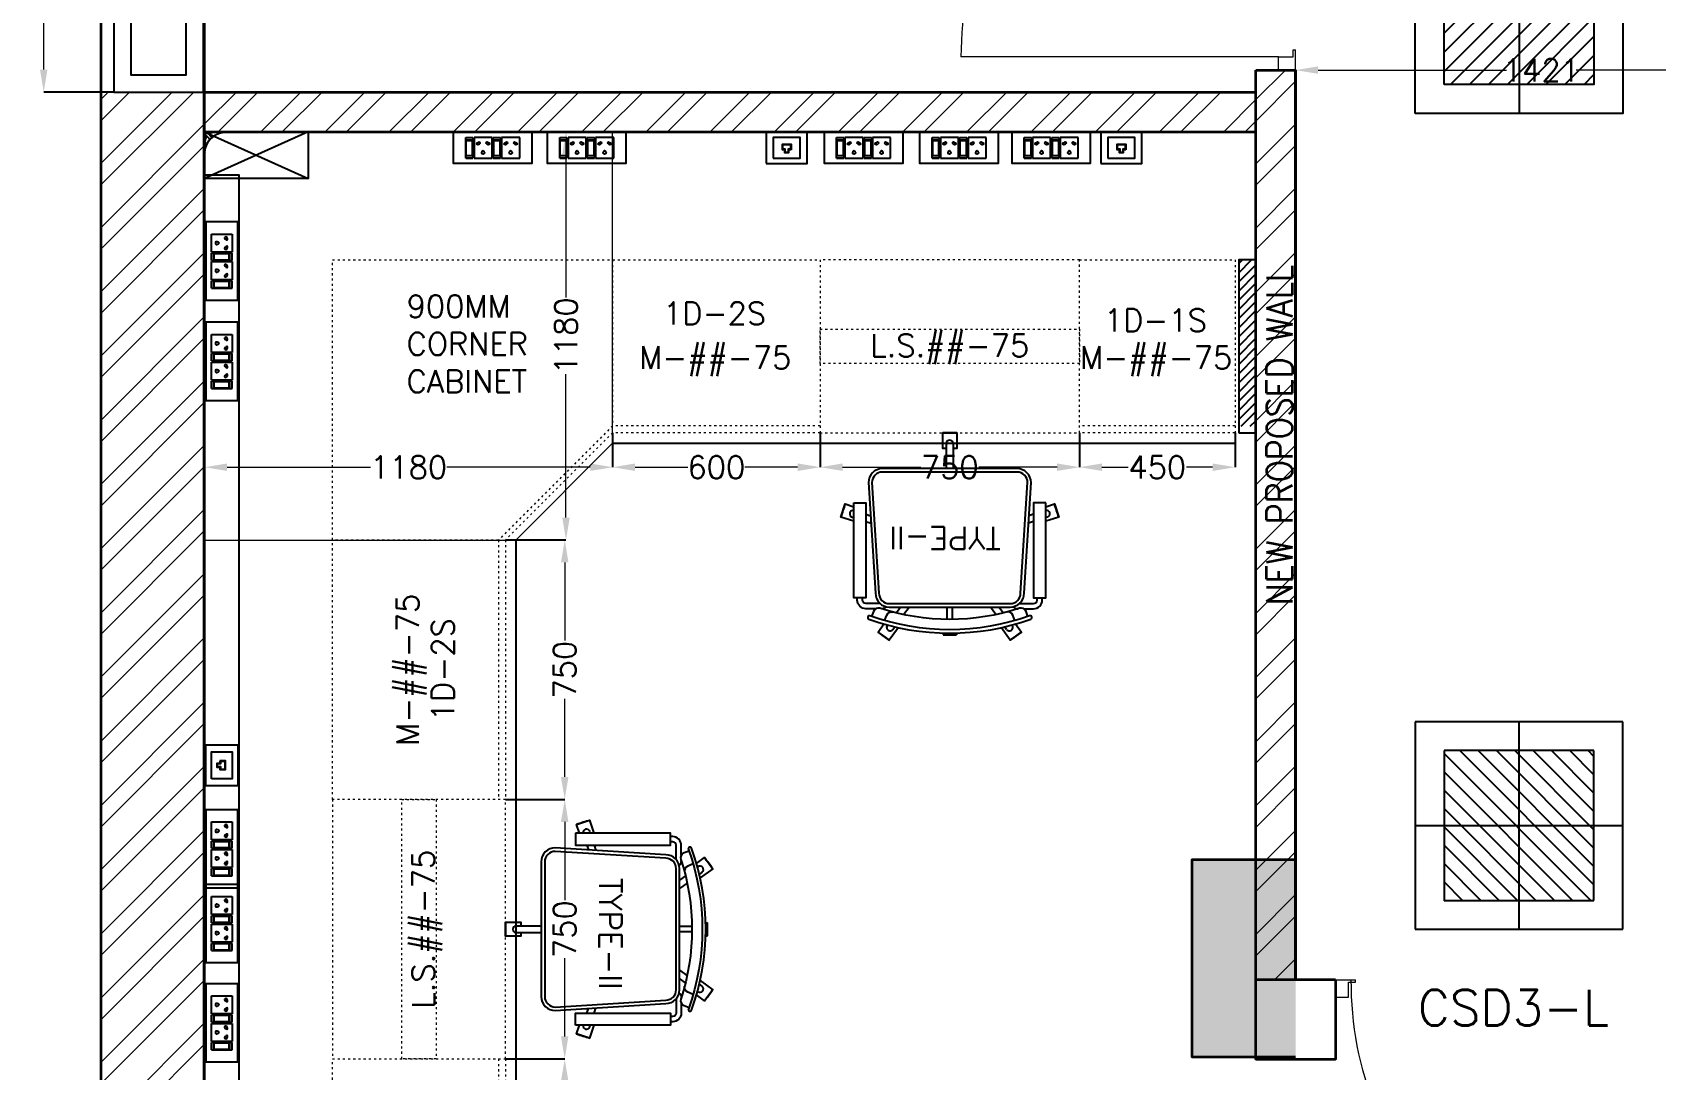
# Model space of a CAD drawing. Extents: x -52083 to 49512, y -145230 to 20224.
# Drawn here: x -46904 to -42208, y -105041 to -102040 of the extents above; entities that cross this region are included whole.
import ezdxf
from ezdxf.enums import TextEntityAlignment as Align

# ---------------------------------------------------------------- set-up
doc = ezdxf.new("R2010")
doc.units = 0
doc.header["$LTSCALE"] = 0.5
doc.header["$MEASUREMENT"] = 0
doc.header["$PDMODE"] = 32
doc.linetypes.add('ACAD_ISO03W100', pattern=[30, 12, -18])
for name, color, linetype, lineweight in [('1000x2100 Door', 1, 'Continuous', 5), ('1050x2100 Door', 6, 'Continuous', 5), ('Ahlada Coving', 3, 'Continuous', 5), ('COL', 1, 'Continuous', 35), ('DIM', 3, 'Continuous', 5), ('ELE-36W EMERGENCY  LED LIGHT', 7, 'Continuous', 25), ('ELE-36W LED LIGHT', 210, 'Continuous', 25), ('Hatch-1', 8, 'Continuous', 5), ('New Wall', 5, 'Continuous', 35), ('Sa-Block Text', 7, 'Continuous', 18), ('wall-1', 7, 'Continuous', 35)]:
    doc.layers.add(name, color=color, linetype=linetype, lineweight=lineweight)
for name, color, linetype in [('ELE 36W EMERGENCY LIGHT', 5, 'Continuous'), ('ELE 36W LED LIGHT', 6, 'Continuous'), ('GC-2', 22, 'Continuous'), ('GF-1', 21, 'Continuous'), ('LABOFAB', 7, 'Continuous'), ('PDF_Text', 5, 'Continuous'), ('SA-6MRP', 1, 'Continuous'), ('SA-6MUP', 223, 'Continuous'), ('SA-FUR', 3, 'Continuous'), ('SA-Lan', 3, 'Continuous')]:
    doc.layers.add(name, color=color, linetype=linetype)
doc.styles.add('ARIAL', font='romans.shx', dxfattribs={"height": 2.5})
doc.styles.add('RomanS', font='romans.shx')
doc.styles.get("Standard").update_dxf_attribs({"font": 'romans.shx'})
doc.dimstyles.new('Sa-dim', dxfattribs={"dimtxt": 65, "dimasz": 65, "dimexe": 0, "dimexo": 0, "dimtad": 0, "dimdec": 0, "dimdsep": 46, "dimtxsty": 'Standard', "dimcen": 0, "dimclrd": 256, "dimclre": 7, "dimclrt": 1, "dimadec": 0, "dimazin": 0, "dimtfac": 1, "dimtdec": 0, "dimtmove": 0, "dimatfit": 3, "dimfxl": 1, "dimlwd": -1, "dimarcsym": 0})
pattern_1 = [(45, (22946.7, -16431.28), (-92.80777, 92.80777), []), (45, (23008.57, -16431.28), (-92.80777, 92.80777), [])]

# ---------------------------------------------------------------- blocks, each defined once
blk = doc.blocks.new('*U109')
at = {"color": 5}
blk.add_wipeout([(50, 400), (50, 240), (1450, 240), (1450, 400)], dxfattribs=at)
blk.add_wipeout([(0, 450), (0, 190), (1500, 190), (1500, 450)], dxfattribs=at)
for points in [[(0, 450), (0, 190), (1500, 190), (1500, 450)], [(50, 400), (50, 240), (1450, 240), (1450, 400)]]:
    blk.add_lwpolyline(points, close=True, dxfattribs=at)
blk = doc.blocks.new('*D968')
at = {"layer": 'Defpoints', "color": 0}
for p in [(-46871.8, -100712), (-46669.5, -100712), (-46669.5, -102212)]:
    blk.add_point(p, dxfattribs=at)
at = {"layer": 'DIM', "color": 7, "lineweight": -2}
for p, q in [((-46669.5, -100712), (-46871.8, -100712)), ((-46669.5, -102212), (-46871.8, -102212))]:
    blk.add_line(p, q, dxfattribs=at)
at = {"layer": 'DIM'}
for p, q in [((-46871.8, -100777), (-46871.8, -101351.5)), ((-46871.8, -102147), (-46871.8, -101572.5))]:
    blk.add_line(p, q, dxfattribs=at)
for points in [[(-46882.7, -100777), (-46861, -100777), (-46871.8, -100712)], [(-46882.7, -102147), (-46861, -102147), (-46871.8, -102212)]]:
    blk.add_solid(points, dxfattribs=at)
at = {"layer": 'DIM', "color": 1, "insert": (-46871.8, -101462), "char_height": 65, "attachment_point": 5, "rotation": 270}
blk.add_mtext('1500', dxfattribs=at)
blk = doc.blocks.new('*U131')
at = {"ltscale": 300}
for p, q in [((-78.1, 29.8), (-78.1, -29.8)), ((-78.1, 29.8), (-78.1, -29.8)), ((-57.3, 29.8), (-78.1, 29.8)), ((-78.1, 29.8), (-57.3, 29.8)), ((-76.3, 23.3), (-76.3, -23.3)), ((-59.1, 23.3), (-76.3, 23.3)), ((-59.1, -23.3), (-59.1, 23.3)), ((-57.3, -29.8), (-57.3, 29.8)), ((-53.9, 29.8), (-1.7, 29.8)), ((-53.9, -29.8), (-53.9, 29.8)), ((-1.7, 29.8), (-1.7, -29.8)), ((1.7, 29.8), (1.7, -29.8)), ((1.7, 29.8), (1.7, -29.8)), ((22.5, 29.8), (1.7, 29.8)), ((1.7, 29.8), (22.5, 29.8)), ((3.5, 23.3), (3.5, -23.3)), ((20.7, 23.3), (3.5, 23.3)), ((20.7, -23.3), (20.7, 23.3)), ((22.5, -29.8), (22.5, 29.8)), ((25.9, -29.8), (25.9, 29.8)), ((25.9, 29.8), (78.1, 29.8)), ((78.1, 29.8), (78.1, -29.8)), ((-78.1, -29.8), (-57.3, -29.8)), ((-76.3, -21.2), (-59.1, -21.2)), ((-76.3, -23.3), (-59.1, -23.3)), ((-1.7, -29.8), (-53.9, -29.8)), ((1.7, -29.8), (22.5, -29.8)), ((3.5, -21.2), (20.7, -21.2)), ((3.5, -23.3), (20.7, -23.3)), ((78.1, -29.8), (25.9, -29.8))]:
    blk.add_line(p, q, dxfattribs=at)
blk.add_lwpolyline([(-113, -46), (113, -46), (113, 46), (-113, 46)], close=True, dxfattribs=at)
for centre, radius, start, end in [((-27.8, 14.7), 4.06, 307.1584, 232.8416), ((-27.8, 10.6), 2.59, 161.4031, 18.5969), ((52, 14.7), 4.06, 307.1584, 232.8416), ((52, 10.6), 2.59, 161.4031, 18.5969), ((-42.7, -11.6), 3.5, 5.2689, 272.51), ((-39.9, -14), 2.82, 202.6838, 75.0951), ((-15.7, -14), 2.82, 104.9049, 337.3162), ((-12.9, -11.6), 3.5, 267.49, 174.7311), ((37.1, -11.6), 3.5, 5.2689, 272.51), ((39.9, -14), 2.82, 202.6838, 75.0951), ((64.1, -14), 2.82, 104.9049, 337.3162), ((66.9, -11.6), 3.5, 267.49, 174.7311)]:
    blk.add_arc(centre, radius, start, end, dxfattribs=at)
at = {"layer": 'Sa-Block Text', "flags": 1}
for tag, p in [('PROJECTNAME', (102.4, 776)), ('FLOOR', (102.4, 686.5)), ('LABNAME', (102.4, 577)), ('ITEMNO:', (102.4, 479.7))]:
    blk.add_attdef(tag, text='', height=65, dxfattribs=at).set_placement(p, align=Align.MIDDLE_CENTER)
at = {"layer": 'Sa-Block Text'}
blk.add_attdef('CATALOGUE', text='', height=65, dxfattribs=at).set_placement((102.4, 360.5), align=Align.MIDDLE_CENTER)
blk = doc.blocks.new('*U130')
for p, q in [((-78.1, 29.8), (-78.1, -29.8)), ((-78.1, 29.8), (-78.1, -29.8)), ((-57.3, 29.8), (-78.1, 29.8)), ((-78.1, 29.8), (-57.3, 29.8)), ((-76.3, 23.3), (-76.3, -23.3)), ((-59.1, 23.3), (-76.3, 23.3)), ((-59.1, -23.3), (-59.1, 23.3)), ((-57.3, -29.8), (-57.3, 29.8)), ((-53.9, 29.8), (-1.7, 29.8)), ((-53.9, -29.8), (-53.9, 29.8)), ((-1.7, 29.8), (-1.7, -29.8)), ((1.7, 29.8), (1.7, -29.8)), ((1.7, 29.8), (1.7, -29.8)), ((22.5, 29.8), (1.7, 29.8)), ((1.7, 29.8), (22.5, 29.8)), ((3.5, 23.3), (3.5, -23.3)), ((20.7, 23.3), (3.5, 23.3)), ((20.7, -23.3), (20.7, 23.3)), ((22.5, -29.8), (22.5, 29.8)), ((25.9, -29.8), (25.9, 29.8)), ((25.9, 29.8), (78.1, 29.8)), ((78.1, 29.8), (78.1, -29.8)), ((-78.1, -29.8), (-57.3, -29.8)), ((-76.3, -21.2), (-59.1, -21.2)), ((-76.3, -23.3), (-59.1, -23.3)), ((-1.7, -29.8), (-53.9, -29.8)), ((1.7, -29.8), (22.5, -29.8)), ((3.5, -21.2), (20.7, -21.2)), ((3.5, -23.3), (20.7, -23.3)), ((78.1, -29.8), (25.9, -29.8))]:
    blk.add_line(p, q)
blk.add_lwpolyline([(-113, -46), (113, -46), (113, 46), (-113, 46)], close=True)
for centre, radius, start, end in [((-27.8, 14.7), 4.06, 307.1584, 232.8416), ((-27.8, 10.6), 2.59, 161.4031, 18.5969), ((52, 14.7), 4.06, 307.1584, 232.8416), ((52, 10.6), 2.59, 161.4031, 18.5969), ((-42.7, -11.6), 3.5, 5.2689, 272.51), ((-39.9, -14), 2.82, 202.6838, 75.0951), ((-15.7, -14), 2.82, 104.9049, 337.3162), ((-12.9, -11.6), 3.5, 267.49, 174.7311), ((37.1, -11.6), 3.5, 5.2689, 272.51), ((39.9, -14), 2.82, 202.6838, 75.0951), ((64.1, -14), 2.82, 104.9049, 337.3162), ((66.9, -11.6), 3.5, 267.49, 174.7311)]:
    blk.add_arc(centre, radius, start, end)
at = {"layer": 'Sa-Block Text', "flags": 1}
for tag, p in [('PROJECTNAME', (14.8, 619.1)), ('FLOOR', (14.8, 529.6)), ('LABNAME', (14.8, 420.1)), ('ITEMNO:', (14.8, 322.8))]:
    blk.add_attdef(tag, text='', height=65, dxfattribs=at).set_placement(p, align=Align.MIDDLE_CENTER)
at = {"layer": 'Sa-Block Text'}
blk.add_attdef('CATALOGUE', text='', height=65, dxfattribs=at).set_placement((14.8, 173.9), align=Align.MIDDLE_CENTER)
blk = doc.blocks.new('A010004 Mezz.F. Layout Plan$0$b & c')
at = {"layer": 'Ahlada Coving', "color": 3}
for p, q in [((-4.1, 40.9), (-5.7, 42.5)), ((-2.7, 7.8), (-3.7, 7.8)), ((-3.7, 7.8), (-2.7, 6)), ((4.9, 15.3), (-2.7, 7.8)), ((-2.7, 6), (5.7, 14.4)), ((8.7, 11.4), (0.3, 3)), ((0.3, 3), (2.1, 2)), ((2.1, 3), (9.7, 10.6)), ((2.1, 2), (2.1, 3)), ((36.9, 0), (35.3, 1.6))]:
    blk.add_line(p, q, dxfattribs=at)
blk.add_lwpolyline([(-5.7, 30.7), (-5.7, 5.7), (0, 0), (25, 0), (22.8, 1.5), (13.2, 1.5), (3.6, 4.5), (3.6, 1.5), (0.6, 1.5), (-4.2, 6.3), (-4.2, 9.3), (-1.2, 9.3), (-4.2, 18.9), (-4.2, 28.4), (-5.7, 30.7)], dxfattribs=at)
for radius, start, end in [(44, 181.9548, 220.5976), (42.5, 184.1661, 265.906), (44, 222.2286, 227.7746), (44, 229.4056, 268.1119)]:
    blk.add_arc((38.3, 44), radius, start, end, dxfattribs=at)
blk = doc.blocks.new('A$C34123dda')
at = {"layer": 'LABOFAB', "color": 230, "linetype": 'ACAD_ISO03W100', "lineweight": 13}
blk.add_line((-280, 310), (30, 0), dxfattribs=at)
at = {"layer": 'LABOFAB', "color": 96, "lineweight": 13, "true_color": 0x008500}
blk.add_lwpolyline([(900, 1180), (900, 1180), (900, 1180), (900, 0), (0, 0), (-280, 280), (-280, 1180)], close=True, dxfattribs=at)
at = {"layer": 'LABOFAB', "color": 230, "linetype": 'ACAD_ISO03W100', "lineweight": 13}
blk.add_lwpolyline([(50, 0), (530, 0), (530, 810), (-280, 810), (-280, 330)], close=True, dxfattribs=at)
blk = doc.blocks.new('A$Ca55ee631')
at = {"layer": 'SA-FUR', "color": 1}
for p, q in [((0, 0), (135, 300)), ((0, 300), (135, 0))]:
    blk.add_line(p, q, dxfattribs=at)
blk.add_lwpolyline([(0, 0), (135, 0), (135, 300), (0, 300)], close=True, dxfattribs=at)
blk = doc.blocks.new('*D1111')
at = {"layer": 'Defpoints', "color": 0}
for p in [(-46406.6, -103222.1), (-45226.6, -103222.1), (-45226.6, -103296.6)]:
    blk.add_point(p, dxfattribs=at)
at = {"layer": 'DIM', "color": 7, "lineweight": -2}
for p, q in [((-46406.6, -103222.1), (-46406.6, -103296.6)), ((-45226.6, -103222.1), (-45226.6, -103296.6))]:
    blk.add_line(p, q, dxfattribs=at)
at = {"layer": 'DIM'}
for p, q in [((-46341.6, -103296.6), (-45927.1, -103296.6)), ((-45291.6, -103296.6), (-45706.1, -103296.6))]:
    blk.add_line(p, q, dxfattribs=at)
for points in [[(-46341.6, -103285.8), (-46341.6, -103307.4), (-46406.6, -103296.6)], [(-45291.6, -103285.8), (-45291.6, -103307.4), (-45226.6, -103296.6)]]:
    blk.add_solid(points, dxfattribs=at)
at = {"layer": 'DIM', "color": 1, "insert": (-45816.6, -103296.6), "char_height": 65, "attachment_point": 5}
blk.add_mtext('1180', dxfattribs=at)
blk = doc.blocks.new('*D1112')
at = {"layer": 'Defpoints', "color": 0}
for p in [(-45506.6, -102327), (-45361.5, -102327), (-45506.6, -103507)]:
    blk.add_point(p, dxfattribs=at)
at = {"layer": 'DIM', "color": 7, "lineweight": -2}
for p, q in [((-45506.6, -102327), (-45361.5, -102327)), ((-45506.6, -103507), (-45361.5, -103507))]:
    blk.add_line(p, q, dxfattribs=at)
at = {"layer": 'DIM'}
for p, q in [((-45361.5, -102392), (-45361.5, -102806.5)), ((-45361.5, -103442), (-45361.5, -103027.5))]:
    blk.add_line(p, q, dxfattribs=at)
for points in [[(-45372.3, -102392), (-45350.6, -102392), (-45361.5, -102327)], [(-45372.3, -103442), (-45350.6, -103442), (-45361.5, -103507)]]:
    blk.add_solid(points, dxfattribs=at)
at = {"layer": 'DIM', "color": 1, "insert": (-45361.5, -102917), "char_height": 65, "attachment_point": 5, "rotation": 90}
blk.add_mtext('1180', dxfattribs=at)
blk = doc.blocks.new('*U132')
for points in [[(-59.4, 46), (59.4, 46), (59.4, -46), (-59.4, -46)], [(-39.1, 29.8), (39.1, 29.8), (39.1, -29.8), (-39.1, -29.8)], [(12.4, 5.6), (5.4, 5.6), (5.4, 14.6), (-5.4, 14.6), (-5.4, 5.6), (-12.4, 5.6), (-12.4, -10.5), (12.4, -10.5)], [(11.1, 4.3), (4.1, 4.3), (4.1, 13.4), (-4.1, 13.4), (-4.1, 4.3), (-11.1, 4.3), (-11.1, -9.2), (11.1, -9.2)]]:
    blk.add_lwpolyline(points, close=True)
at = {"layer": 'Sa-Block Text', "flags": 1}
for tag, p in [('PROJECTNAME', (15.2, 670.6)), ('FLOOR', (15.2, 581.1)), ('LABNAME', (15.2, 471.6)), ('ITEMNO:', (15.2, 374.3))]:
    blk.add_attdef(tag, text='', height=65, dxfattribs=at).set_placement(p, align=Align.MIDDLE_CENTER)
at = {"layer": 'Sa-Block Text'}
blk.add_attdef('CATALOGUE', text='', height=65, dxfattribs=at).set_placement((15.2, 223), align=Align.MIDDLE_CENTER)
blk = doc.blocks.new('*U102')
at = {"layer": 'SA-FUR', "color": 230, "linetype": 'ACAD_ISO03W100', "lineweight": 13}
blk.add_line((450, 20), (0, 20), dxfattribs=at)
blk.add_lwpolyline([(0, 500), (450, 500), (450, 0), (0, 0)], close=True, dxfattribs=at)
at = {"layer": 'SA-FUR', "color": 7}
for tag, p in [('TAG-2', (225, 357.8)), ('TAG', (225, 250))]:
    blk.add_attdef(tag, text='', height=65, rotation=180, dxfattribs=at).set_placement(p, align=Align.CENTER)
blk = doc.blocks.new('*U101')
at = {"layer": 'SA-FUR', "color": 230, "linetype": 'ACAD_ISO03W100', "lineweight": 13}
for points in [[(750, 500), (0, 500), (0, 0), (750, 0)], [(750, 200), (0, 200), (0, 300), (750, 300)]]:
    blk.add_lwpolyline(points, close=True, dxfattribs=at)
at = {"layer": 'SA-FUR', "color": 7}
blk.add_attdef('TAG-2', text='', height=65, dxfattribs=at).set_placement((375, 220), align=Align.CENTER)
blk = doc.blocks.new('*D1113')
at = {"layer": 'Defpoints', "color": 0}
for p in [(-44626.6, -103197), (-43876.6, -103197), (-44626.6, -103296.6)]:
    blk.add_point(p, dxfattribs=at)
at = {"layer": 'DIM', "color": 7, "lineweight": -2}
for p, q in [((-44626.6, -103197), (-44626.6, -103296.6)), ((-43876.6, -103197), (-43876.6, -103296.6))]:
    blk.add_line(p, q, dxfattribs=at)
at = {"layer": 'DIM'}
for p, q in [((-44561.6, -103296.6), (-44335.8, -103296.6)), ((-43941.6, -103296.6), (-44167.4, -103296.6))]:
    blk.add_line(p, q, dxfattribs=at)
for points in [[(-44561.6, -103285.8), (-44561.6, -103307.4), (-44626.6, -103296.6)], [(-43941.6, -103285.8), (-43941.6, -103307.4), (-43876.6, -103296.6)]]:
    blk.add_solid(points, dxfattribs=at)
at = {"layer": 'DIM', "color": 1, "insert": (-44251.6, -103296.6), "char_height": 65, "attachment_point": 5}
blk.add_mtext('750', dxfattribs=at)
blk = doc.blocks.new('*D1114')
at = {"layer": 'Defpoints', "color": 0}
for p in [(-43876.6, -103197), (-43426.6, -103197), (-43426.6, -103296.6)]:
    blk.add_point(p, dxfattribs=at)
at = {"layer": 'DIM', "color": 7, "lineweight": -2}
for p, q in [((-43876.6, -103197), (-43876.6, -103296.6)), ((-43426.6, -103197), (-43426.6, -103296.6))]:
    blk.add_line(p, q, dxfattribs=at)
at = {"layer": 'DIM'}
for p, q in [((-43811.6, -103296.6), (-43735.8, -103296.6)), ((-43491.6, -103296.6), (-43567.4, -103296.6))]:
    blk.add_line(p, q, dxfattribs=at)
for points in [[(-43811.6, -103285.8), (-43811.6, -103307.4), (-43876.6, -103296.6)], [(-43491.6, -103285.8), (-43491.6, -103307.4), (-43426.6, -103296.6)]]:
    blk.add_solid(points, dxfattribs=at)
at = {"layer": 'DIM', "color": 1, "insert": (-43651.6, -103296.6), "char_height": 65, "attachment_point": 5}
blk.add_mtext('450', dxfattribs=at)
blk = doc.blocks.new('PCH-7022')
at = {"layer": 'GC-2', "color": 30, "ltscale": 10}
for p, q in [((-164.5, 243.5), (-159, 235.9)), ((-18.7, 254.1), (-19.1, 259.1)), ((18.7, 254.1), (19.1, 259.1)), ((164.5, 243.5), (159, 235.9)), ((-180.7, 231.7), (-179.9, 230.6)), ((-154.6, 195.8), (-142.2, 178.7)), ((-133.4, 200.6), (-117.5, 178.7)), ((-7.5, 214.3), (-7.5, 178.7)), ((7.5, 214.3), (7.5, 178.7)), ((133.4, 200.6), (117.5, 178.7)), ((154.6, 195.8), (142.2, 178.7)), ((180.7, 231.7), (179.9, 230.6)), ((-282.4, -81.2), (-277.5, -79.7)), ((-242.5, -68.3), (-227.6, -63.4)), ((-242.5, -89.3), (-229, -84.9)), ((242.5, -68.3), (227.6, -63.4)), ((242.5, -89.3), (229, -84.9)), ((282.4, -81.2), (277.5, -79.7)), ((-10, -293.7), (-10, -221.3)), ((10, -293.7), (10, -221.3))]:
    blk.add_line(p, q, dxfattribs=at)
for points in [[(-234.1, 213.6), (-234.1, 213.6, 0.416344), (-237.1, 207.2, 0.412086), (-230.7, 204.2), (-230.7, 204.2, -0.174031), (230.7, 204.2), (230.7, 204.2, 0.412086), (237.1, 207.2), (237.1, 207.2, 0.416344), (234.1, 213.6), (234.1, 213.6, 0.174031)], [(-195, -221.3), (195, -221.3, 0.414214), (235, -181.3), (215, 138.7, 0.414214), (175, 178.7), (-175, 178.7, 0.414214), (-215, 138.7), (-235, -181.3, 0.414214)], [(-195, -211.3), (195, -211.3, 0.414214), (225, -181.3), (205, 138.7, 0.414214), (175, 168.7), (-175, 168.7, 0.414214), (-205, 138.7), (-225, -181.3, 0.414214)]]:
    blk.add_lwpolyline(points, format="xyb", close=True, dxfattribs=at)
for points in [[(-190.2, 227.7), (-207.2, 251.2), (-174.8, 274.7), (-148.4, 238.3)], [(148.4, 238.3), (174.8, 274.7), (207.2, 251.2), (190.2, 227.7)], [(-277.5, -111.2), (-302.9, -119.5), (-315.3, -81.4), (-277.5, -69.1)], [(277.5, -69.1), (315.3, -81.4), (302.9, -119.5), (277.5, -111.2)], [(10, -280), (20, -280), (20, -325), (-20, -325), (-20, -280), (-10, -280)]]:
    blk.add_lwpolyline(points, dxfattribs=at)
for points in [[(19.1, 259.1, 0.013665), (-19.1, 259.1)], [(-225.9, 205.9), (-220.6, 191.5, 0.403288), (-201.9, 182.4), (-201.9, 182.4, -0.158526), (201.9, 182.4), (201.9, 182.4, 0.403288), (220.6, 191.5), (225.9, 205.9)], [(-193.1, 216.5, 0.029136), (-192.6, 216.6)], [(-188.5, 217.8), (-182.3, 202.3, 0.378791), (-164.6, 193.3)], [(188.5, 217.8), (182.3, 202.3), (182.3, 202.3, -0.378791), (164.6, 193.3)], [(192.6, 216.6, 0.029136), (193.1, 216.5, 0.029136)], [(-214.2, 183.7), (-242.5, 183.7, 0.414214), (-267.5, 158.7), (-267.5, 152.3)], [(-201.5, 168.7), (-242.5, 168.7, 0.414214), (-252.5, 158.7), (-252.5, 152.3)], [(-185.7, 177.3, 0.311343), (-195, 183.7), (-197.6, 183.7)], [(185.7, 177.3, -0.311343), (195, 183.7), (197.6, 183.7)], [(201.5, 168.7), (242.5, 168.7, -0.414214), (252.5, 158.7), (252.5, 152.3)], [(214.2, 183.7), (242.5, 183.7, -0.414214), (267.5, 158.7), (267.5, 152.3)]]:
    blk.add_lwpolyline(points, format="xyb", dxfattribs=at)
for points in [[(-237.1, 207.2), (-237.1, 207.2)], [(-277.5, -122.7), (-242.5, -122.7), (-242.5, 152.3), (-277.5, 152.3)], [(277.5, -122.7), (242.5, -122.7), (242.5, 152.3), (277.5, 152.3)]]:
    blk.add_lwpolyline(points, close=True, dxfattribs=at)
for centre, radius, start, end in [((0, 0), 325, 122.4719, 129.5281), ((-172.6, 237.6), 10, 36, 216), ((172.6, 237.6), 10, 324, 144), ((0, 0), 325, 50.4719, 57.5281), ((0, 0), 325, 194.4719, 201.5281), ((-279.3, -90.7), 10, 108, 280.2877), ((279.3, -90.7), 10, 259.7123, 72), ((0, 0), 325, 338.4719, 345.5281), ((0, 0), 325, 266.4719, 273.5281), ((0, -293.7), 10, 180, 0)]:
    blk.add_arc(centre, radius, start, end, dxfattribs=at)
at = {"layer": 'PDF_Text', "insert": (13.6, -21), "char_height": 65, "width": 310.353, "attachment_point": 5}
blk.add_mtext('{\\C1;TYPE-II}', dxfattribs=at)
blk = doc.blocks.new('1050x2100')
at = {"layer": '1050x2100 Door'}
for p, q in [((289971.9, 46661.9), (289971.9, 46711.8)), ((289971.9, 46711.8), (290030.3, 46711.8)), ((289971.9, 46661.9), (289971.9, 46711.8)), ((290010.2, 46661.9), (290010.2, 46705.1)), ((290010.2, 46705.1), (290030.3, 46705.1)), ((290030.3, 46705.1), (290030.3, 46711.8)), ((291021.9, 46711.8), (290963.5, 46711.8)), ((290963.5, 46705.1), (290963.5, 46711.8)), ((290983.6, 46705.1), (290963.5, 46705.1)), ((290983.6, 46661.9), (290983.6, 46705.1)), ((291021.9, 46661.9), (291021.9, 46711.8)), ((289971.9, 46661.9), (290010.2, 46661.9)), ((291021.9, 46661.9), (290983.6, 46661.9)), ((290983.6, 46661.9), (290983.6, 45743.9))]:
    blk.add_line(p, q, dxfattribs=at)
blk.add_arc((290976, 46702.9), 959, 179.4701, 270.4563, dxfattribs=at)
blk = doc.blocks.new('*D1165')
at = {"layer": 'Defpoints', "color": 0}
for p in [(-45536.6, -105007), (-45365.2, -105007), (-45536.6, -105757)]:
    blk.add_point(p, dxfattribs=at)
at = {"layer": 'DIM', "color": 7, "lineweight": -2}
for p, q in [((-45536.6, -105007), (-45365.2, -105007)), ((-45536.6, -105757), (-45365.2, -105757))]:
    blk.add_line(p, q, dxfattribs=at)
at = {"layer": 'DIM'}
for p, q in [((-45365.2, -105072), (-45365.2, -105297.8)), ((-45365.2, -105692), (-45365.2, -105466.2))]:
    blk.add_line(p, q, dxfattribs=at)
for points in [[(-45376.1, -105072), (-45354.4, -105072), (-45365.2, -105007)], [(-45376.1, -105692), (-45354.4, -105692), (-45365.2, -105757)]]:
    blk.add_solid(points, dxfattribs=at)
at = {"layer": 'DIM', "color": 1, "insert": (-45365.2, -105382), "char_height": 65, "attachment_point": 5, "rotation": 90}
blk.add_mtext('750', dxfattribs=at)
blk = doc.blocks.new('*U91')
at = {"layer": 'SA-FUR', "color": 230, "linetype": 'ACAD_ISO03W100', "lineweight": 13}
blk.add_line((750, 20), (0, 20), dxfattribs=at)
blk.add_lwpolyline([(0, 500), (750, 500), (750, 0), (0, 0)], close=True, dxfattribs=at)
at = {"layer": 'SA-FUR', "color": 7}
for tag, p in [('TAG', (375, 250)), ('TAG-2', (375, 148.4))]:
    blk.add_attdef(tag, text='', height=65, dxfattribs=at).set_placement(p, align=Align.CENTER)
blk = doc.blocks.new('*D1196')
at = {"layer": 'Defpoints', "color": 0}
for p in [(-45536.6, -104257), (-45365.2, -104257), (-45536.6, -105007)]:
    blk.add_point(p, dxfattribs=at)
at = {"layer": 'DIM', "color": 7, "lineweight": -2}
for p, q in [((-45536.6, -104257), (-45365.2, -104257)), ((-45536.6, -105007), (-45365.2, -105007))]:
    blk.add_line(p, q, dxfattribs=at)
at = {"layer": 'DIM'}
for p, q in [((-45365.2, -104322), (-45365.2, -104547.8)), ((-45365.2, -104942), (-45365.2, -104716.2))]:
    blk.add_line(p, q, dxfattribs=at)
for points in [[(-45376.1, -104322), (-45354.4, -104322), (-45365.2, -104257)], [(-45376.1, -104942), (-45354.4, -104942), (-45365.2, -105007)]]:
    blk.add_solid(points, dxfattribs=at)
at = {"layer": 'DIM', "color": 1, "insert": (-45365.2, -104632), "char_height": 65, "attachment_point": 5, "rotation": 90}
blk.add_mtext('750', dxfattribs=at)
blk = doc.blocks.new('*U100')
at = {"layer": 'SA-FUR', "color": 230, "linetype": 'ACAD_ISO03W100', "lineweight": 13}
for points in [[(750, 500), (0, 500), (0, 0), (750, 0)], [(750, 200), (0, 200), (0, 300), (750, 300)]]:
    blk.add_lwpolyline(points, close=True, dxfattribs=at)
at = {"layer": 'SA-FUR', "color": 7}
blk.add_attdef('TAG-2', text='', height=65, rotation=180, dxfattribs=at).set_placement((375, 295), align=Align.CENTER)
blk = doc.blocks.new('*D1197')
at = {"layer": 'Defpoints', "color": 0}
for p in [(-45536.6, -103507), (-45365.2, -103507), (-45536.6, -104257)]:
    blk.add_point(p, dxfattribs=at)
at = {"layer": 'DIM', "color": 7, "lineweight": -2}
for p, q in [((-45536.6, -103507), (-45365.2, -103507)), ((-45536.6, -104257), (-45365.2, -104257))]:
    blk.add_line(p, q, dxfattribs=at)
at = {"layer": 'DIM'}
for p, q in [((-45365.2, -103572), (-45365.2, -103797.8)), ((-45365.2, -104192), (-45365.2, -103966.2))]:
    blk.add_line(p, q, dxfattribs=at)
for points in [[(-45376.1, -103572), (-45354.4, -103572), (-45365.2, -103507)], [(-45376.1, -104192), (-45354.4, -104192), (-45365.2, -104257)]]:
    blk.add_solid(points, dxfattribs=at)
at = {"layer": 'DIM', "color": 1, "insert": (-45365.2, -103882), "char_height": 65, "attachment_point": 5, "rotation": 90}
blk.add_mtext('750', dxfattribs=at)
blk = doc.blocks.new('*U115')
at = {"layer": 'SA-FUR', "color": 230, "linetype": 'ACAD_ISO03W100', "lineweight": 13}
blk.add_line((600, 20), (0, 20), dxfattribs=at)
blk.add_lwpolyline([(0, 500), (600, 500), (600, 0), (0, 0)], close=True, dxfattribs=at)
at = {"layer": 'SA-FUR', "color": 7}
for tag, p in [('TAG-2', (300, 377.6)), ('TAG', (300, 250))]:
    blk.add_attdef(tag, text='', height=65, rotation=180, dxfattribs=at).set_placement(p, align=Align.CENTER)
blk = doc.blocks.new('*D1198')
at = {"layer": 'Defpoints', "color": 0}
for p in [(-45226.6, -103197), (-44626.6, -103197), (-44626.6, -103296.6)]:
    blk.add_point(p, dxfattribs=at)
at = {"layer": 'Hatch-1', "color": 7, "lineweight": -2}
for p, q in [((-45226.6, -103197), (-45226.6, -103296.6)), ((-44626.6, -103197), (-44626.6, -103296.6))]:
    blk.add_line(p, q, dxfattribs=at)
at = {"layer": 'Hatch-1'}
for p, q in [((-45161.6, -103296.6), (-45009.3, -103296.6)), ((-44691.6, -103296.6), (-44844, -103296.6))]:
    blk.add_line(p, q, dxfattribs=at)
for points in [[(-45161.6, -103285.8), (-45161.6, -103307.4), (-45226.6, -103296.6)], [(-44691.6, -103285.8), (-44691.6, -103307.4), (-44626.6, -103296.6)]]:
    blk.add_solid(points, dxfattribs=at)
at = {"layer": 'Hatch-1', "color": 1, "insert": (-44926.6, -103296.6), "char_height": 65, "attachment_point": 5}
blk.add_mtext('600', dxfattribs=at)
blk = doc.blocks.new('*D1208')
at = {"layer": 'Defpoints', "color": 0}
for p in [(-43251.5, -102148.7), (-41830.5, -102148.7), (-41830.5, -102148.7)]:
    blk.add_point(p, dxfattribs=at)
at = {"layer": 'DIM'}
for p, q in [((-43186.5, -102148.7), (-42642.2, -102148.7)), ((-41895.5, -102148.7), (-42439.8, -102148.7))]:
    blk.add_line(p, q, dxfattribs=at)
for points in [[(-43186.5, -102137.9), (-43186.5, -102159.5), (-43251.5, -102148.7)], [(-41895.5, -102137.9), (-41895.5, -102159.5), (-41830.5, -102148.7)]]:
    blk.add_solid(points, dxfattribs=at)
at = {"layer": 'DIM', "color": 1, "insert": (-42541, -102148.7), "char_height": 65, "attachment_point": 5}
blk.add_mtext('1421', dxfattribs=at)
blk = doc.blocks.new('SD 1000x2100')
at = {"layer": '1000x2100 Door'}
for p, q in [((288436.6, 46661.9), (288436.6, 46711.8)), ((288436.6, 46711.8), (288495, 46711.8)), ((288436.6, 46661.9), (288436.6, 46711.8)), ((288475, 46661.9), (288475, 46705.1)), ((288475, 46705.1), (288495, 46705.1)), ((288495, 46705.1), (288495, 46711.8)), ((289436.6, 46711.8), (289378.3, 46711.8)), ((289378.3, 46705.1), (289378.3, 46711.8)), ((289398.3, 46705.1), (289378.3, 46705.1)), ((289398.3, 46661.9), (289398.3, 46705.1)), ((289436.6, 46661.9), (289436.6, 46711.8)), ((288436.6, 46661.9), (288475, 46661.9)), ((289436.6, 46661.9), (289398.3, 46661.9)), ((289398.3, 46661.9), (289398.3, 45743.9))]:
    blk.add_line(p, q, dxfattribs=at)
blk.add_arc((289398.3, 46661.9), 918, 176.8849, 270, dxfattribs=at)
blk = doc.blocks.new('light300x600')
at = {"layer": 'ELE-36W LED LIGHT', "lineweight": 25}
for p, q in [((918214.7, -78407.4), (918214.7, -79007.4)), ((918814.7, -78407.4), (918214.7, -78407.4)), ((918514.7, -78407.4), (918514.7, -79007.4)), ((918814.7, -79007.4), (918814.7, -78407.4)), ((918298.3, -78491.3), (918298.6, -78491)), ((918298.3, -78544.3), (918351.6, -78491)), ((918298.3, -78597.3), (918404.7, -78491)), ((918298.3, -78650.4), (918457.7, -78491)), ((918298.3, -78703.4), (918510.7, -78491)), ((918298.3, -78756.4), (918563.8, -78491)), ((918298.3, -78809.5), (918616.8, -78491)), ((918298.3, -78862.5), (918669.8, -78491)), ((918298.3, -78915.5), (918722.9, -78491)), ((918298.3, -78491), (918298.3, -78923.7)), ((918731.1, -78491), (918298.3, -78491)), ((918731.1, -78923.7), (918731.1, -78491)), ((918343.2, -78923.7), (918731.1, -78535.8)), ((918396.2, -78923.7), (918731.1, -78588.8)), ((918449.2, -78923.7), (918731.1, -78641.9)), ((918214.7, -78707.4), (918814.7, -78707.4)), ((918502.3, -78923.7), (918731.1, -78694.9)), ((918555.3, -78923.7), (918731.1, -78747.9)), ((918608.3, -78923.7), (918731.1, -78801)), ((918661.3, -78923.7), (918731.1, -78854)), ((918298.3, -78923.7), (918731.1, -78923.7)), ((918714.4, -78923.7), (918731.1, -78907)), ((918214.7, -79007.4), (918814.7, -79007.4))]:
    blk.add_line(p, q, dxfattribs=at)
blk = doc.blocks.new('ELE.EMERGENCY 40W LED LIGHT')
at = {"layer": 'ELE-36W EMERGENCY  LED LIGHT'}
h = blk.add_hatch(dxfattribs=at)
h.set_pattern_fill('ANSI31', color=5, scale=300, style=0)
h.paths.add_polyline_path([(-207.7, -207.7), (-207.7, 207.7), (207.7, 207.7), (207.7, -207.7)])
for p, q in [((0, 288), (0, -288)), ((-288, 0), (288, 0))]:
    blk.add_line(p, q, dxfattribs=at)
for points in [[(-288, -288), (-288, 288), (288, 288), (288, -288)], [(-207.7, -207.7), (-207.7, 207.7), (207.7, 207.7), (207.7, -207.7)]]:
    blk.add_lwpolyline(points, close=True, dxfattribs=at)
blk = doc.blocks.new('BARE')
at = {"layer": 'COL'}
h = blk.add_hatch(color=256, dxfattribs=at)
h.dxf.hatch_style = 1
h.paths.add_polyline_path([(-25699.5, -7375.1), (-25999.5, -7375.1), (-25999.5, -7945.1), (-25699.5, -7945.1)])
at = {"layer": 'Hatch-1'}
h = blk.add_hatch(dxfattribs=at)
h.set_pattern_fill('ANSI32,_O', color=256, scale=350)
h.set_pattern_definition(pattern_1)
h.paths.add_polyline_path([(-25814.5, -5092.6), (-25699.5, -5092.6), (-25699.5, -7722.6), (-25814.5, -7722.6)])
at = {"layer": 'SA-FUR'}
h = blk.add_hatch(dxfattribs=at)
h.set_pattern_fill('ANSI31', color=6, scale=150)
h.set_pattern_definition([(45, (22946.697, -16431.282), (-13.258252, 13.258252), [])])
h.paths.add_polyline_path([(-25864.2, -6122.2), (-25814.5, -6122.2), (-25814.5, -5640.9), (-25864.2, -5640.9)])
at = {"color": 1}
blk.add_lwpolyline([(-28754.7, -16436.6), (-28754.7, -5396.6), (-28854.7, -5396.6), (-28854.7, -16436.6)], close=True, dxfattribs=at)
at = {"color": 4}
blk.add_lwpolyline([(-25584.5, -7722.6), (-25814.5, -7722.6), (-25814.5, -7952.6), (-25584.5, -7952.6)], close=True, dxfattribs=at)
at = {"layer": 'COL'}
blk.add_lwpolyline([(-25699.5, -7722.6), (-25699.5, -7375.1), (-25999.5, -7375.1), (-25999.5, -7945.1), (-25699.5, -7945.1)], dxfattribs=at)
at = {"layer": 'New Wall'}
blk.add_line((-25814.5, -7952.6), (-25814.5, -5270.9), dxfattribs=at)
blk.add_lwpolyline([(-25814.5, -5092.6), (-25699.5, -5092.6), (-25699.5, -7722.6), (-25814.5, -7722.6)], close=True, dxfattribs=at)
at = {"layer": 'SA-FUR'}
for p, q in [((-27674.7, -6170.9), (-25874.7, -6170.9)), ((-27954.7, -6450.9), (-27954.7, -15400.9))]:
    blk.add_line(p, q, dxfattribs=at)
at = {"layer": 'SA-FUR', "color": 7}
blk.add_lwpolyline([(-25864.2, -6140.9), (-25814.5, -6140.9), (-25814.5, -5640.9), (-25864.2, -5640.9)], close=True, dxfattribs=at)
at = {"layer": 'wall-1', "color": 7}
for p, q in [((-29154.7, -1917.6), (-29154.7, -19577.6)), ((-28854.7, -6107.6), (-28854.7, -1917.6)), ((-28854.7, -6761.6), (-28854.7, -5261.6)), ((-28854.7, -15772.6), (-28854.7, -6770.9))]:
    blk.add_line(p, q, dxfattribs=at)
at = {"layer": 'wall-1'}
for p, q in [((-25814.5, -5155.9), (-25814.5, -5092.6)), ((-25814.5, -5092.6), (-25699.5, -5092.6)), ((-25699.5, -7722.6), (-25699.5, -5092.6)), ((-28854.7, -5270.9), (-25814.5, -5270.9)), ((-25699.5, -6222.6), (-25699.5, -5992.6)), ((-25584.5, -7722.6), (-25699.5, -7722.6)), ((-25584.5, -7722.6), (-25584.5, -7952.6)), ((-25584.5, -7952.6), (-25814.5, -7952.6))]:
    blk.add_line(p, q, dxfattribs=at)
at = {"color": 1, "xscale": -1}
blk.add_blockref('A$C34123dda', (-27954.7, -6450.9), dxfattribs=at)
at = {"layer": '1000x2100 Door', "rotation": 270}
blk.add_blockref('SD 1000x2100', (-72411.3, 284344.1), dxfattribs=at)
at = {"layer": '1050x2100 Door'}
blk.add_blockref('1050x2100', (-315556.5, -54434.3), dxfattribs=at)
at = {"layer": 'Ahlada Coving', "ltscale": 500, "xscale": -1.418185559101403, "yscale": 1.418185559101403, "zscale": 1.418185559101403, "rotation": 180}
blk.add_blockref('A010004 Mezz.F. Layout Plan$0$b & c', (-28847.1, -5270.9), dxfattribs=at)
at = {"layer": 'GF-1', "color": 7}
for p, rotation in [((-26699.7, -6465.9), 180), ((-27659.7, -7575.9), 270)]:
    blk.add_blockref('PCH-7022', p, dxfattribs=dict(at, rotation=rotation))
at = {"layer": 'SA-6MRP', "color": 7, "xscale": -1, "rotation": 180}
for p in [(-28021.5, -5316.9), (-26948.8, -5316.9)]:
    blk.add_blockref('*U131', p, dxfattribs=at)
at = {"layer": 'SA-6MRP', "color": 7, "rotation": 90}
for p in [(-28804.7, -5934.6), (-28804.7, -7343.6)]:
    blk.add_blockref('*U131', p, dxfattribs=at)
at = {"layer": 'SA-6MUP', "color": 7, "xscale": -1, "rotation": 180}
for p in [(-27749.7, -5316.9), (-26672.8, -5316.9), (-26406.3, -5316.9)]:
    blk.add_blockref('*U130', p, dxfattribs=at)
at = {"layer": 'SA-6MUP', "color": 7, "rotation": 90}
for p in [(-28804.7, -5644.5), (-28804.7, -7559.5), (-28804.7, -7846.4)]:
    blk.add_blockref('*U130', p, dxfattribs=at)
at = {"layer": 'SA-FUR', "color": 1, "xscale": -1, "rotation": 90}
blk.add_blockref('A$Ca55ee631', (-28554.7, -5270.9), dxfattribs=at)
at = {"layer": 'SA-FUR'}
ref = blk.add_blockref('*U115', (-27674.7, -6140.9), dxfattribs=at)
ref.add_attrib('TAG', 'M-##-75', dxfattribs={"color": 7, "height": 65}).set_placement((-27377.8, -5955.9), align=Align.CENTER)
ref.add_attrib('TAG-2', '1D-2S', dxfattribs={"color": 7, "height": 65}).set_placement((-27379.8, -5828.2), align=Align.CENTER)
blk.add_blockref('*U101', (-27074.7, -6140.9), dxfattribs=at).add_auto_attribs({'TAG-2': 'L.S.##-75'})
ref = blk.add_blockref('*U102', (-26324.7, -6140.9), dxfattribs=at)
ref.add_attrib('TAG', 'M-##-75', dxfattribs={"color": 7, "height": 65}).set_placement((-26102.8, -5955.9), align=Align.CENTER)
ref.add_attrib('TAG-2', '1D-1S', dxfattribs={"color": 7, "height": 65}).set_placement((-26104.8, -5848), align=Align.CENTER)
for name, p, rotation, values in [('*U91', (-27984.7, -7200.9), 90, {'TAG': 'M-##-75', 'TAG-2': '1D-2S'}), ('*U100', (-28484.7, -7200.9), 270, {'TAG-2': 'L.S.##-75'}), ('*U91', (-27984.7, -8700.9), 90, {'TAG': 'M-##-75', 'TAG-2': '1D-2S'})]:
    blk.add_blockref(name, p, dxfattribs=dict(at, rotation=rotation)).add_auto_attribs(values)
at = {"layer": 'SA-Lan', "color": 7, "xscale": -1, "rotation": 180}
for p in [(-27171.2, -5316.9), (-26203.3, -5316.9)]:
    blk.add_blockref('*U132', p, dxfattribs=at)
at = {"layer": 'SA-Lan', "color": 7, "rotation": 90}
blk.add_blockref('*U132', (-28804.7, -7101.9), dxfattribs=at)
at = {"color": 5, "insert": (-28270.3, -5743.1), "char_height": 65, "width": 513.111, "attachment_point": 1, "style": 'ARIAL'}
blk.add_mtext('{\\C7;900MM\\PCORNER CABINET}', dxfattribs=at)
at = {"layer": '1050x2100 Door', "color": 0, "style": 'RomanS'}
blk.add_text('CSD3-L', height=103.23, dxfattribs=at).set_placement((-25346.3, -7854.6))
at = {"layer": 'PDF_Text', "insert": (-25746.4, -6147.6), "char_height": 75, "width": 1151.305, "attachment_point": 5, "rotation": 90, "style": 'RomanS'}
blk.add_mtext('{\\W0.9;NEW PROPOSED WALL}', dxfattribs=at)
at = {"layer": 'SA-FUR', "color": 7}
for p in [(-11828.1, -20212.7), (-10178.1, -20212.7), (-8528.1, -20212.7), (-12428.4, -24228.4), (-10778.4, -24228.4), (-9128.4, -24228.4)]:
    blk.add_attdef('LS##90', text='', height=65, dxfattribs=at).set_placement(p, align=Align.CENTER)
at = {"layer": 'DIM', "color": 7}
dim = blk.add_aligned_dim(p1=(-25699.5, -5092.6), p2=(-24278.5, -5092.6), distance=0, dimstyle='Sa-dim', dxfattribs=at)
dim.commit()
dim.dimension.update_dxf_attribs({"geometry": '*D1208', "text_midpoint": (-24989, -5092.6), "insert": (17552, 97056.2)})
dim = blk.add_linear_dim(base=(-27809.5, -5270.9), p1=(-27954.7, -6450.9), p2=(-27954.7, -5270.9), angle=270, dimstyle='Sa-dim', dxfattribs=at)
dim.commit()
dim.dimension.update_dxf_attribs({"geometry": '*D1112', "text_midpoint": (-27809.5, -5860.9), "insert": (17552, 97056.2)})
dim = blk.add_linear_dim(base=(-27074.7, -6240.4), p1=(-26324.7, -6140.9), p2=(-27074.7, -6140.9), dimstyle='Sa-dim', override={"dimtmove": 1}, dxfattribs=at)
dim.commit()
dim.dimension.update_dxf_attribs({"geometry": '*D1113', "text_midpoint": (-26699.7, -6240.4), "insert": (17552, 97056.2)})
for base, p1, p2, angle, picture, middle in [((-25874.7, -6240.4), (-26324.7, -6140.9), (-25874.7, -6140.9), 180, '*D1114', (-26099.7, -6240.4)), ((-27813.3, -6450.9), (-27984.7, -7200.9), (-27984.7, -6450.9), 90, '*D1197', (-27813.3, -6825.9)), ((-27813.3, -7200.9), (-27984.7, -7950.9), (-27984.7, -7200.9), 90, '*D1196', (-27813.3, -7575.9)), ((-27813.3, -7950.9), (-27984.7, -8700.9), (-27984.7, -7950.9), 90, '*D1165', (-27813.3, -8325.9))]:
    dim = blk.add_linear_dim(base=base, p1=p1, p2=p2, angle=angle, dimstyle='Sa-dim', override={"dimtmove": 1}, dxfattribs=at)
    dim.commit()
    dim.dimension.update_dxf_attribs({"geometry": picture, "text_midpoint": middle, "insert": (17552, 97056.2)})
dim = blk.add_linear_dim(base=(-27674.7, -6240.4), p1=(-28854.7, -6165.9), p2=(-27674.7, -6165.9), dimstyle='Sa-dim', dxfattribs=at)
dim.commit()
dim.dimension.update_dxf_attribs({"geometry": '*D1111', "text_midpoint": (-28264.7, -6240.4), "insert": (17552, 97056.2)})
at = {"layer": 'Hatch-1'}
dim = blk.add_aligned_dim(p1=(-27674.7, -6140.9), p2=(-27074.7, -6140.9), distance=-99.6, dimstyle='Sa-dim', dxfattribs=at)
dim.commit()
dim.dimension.update_dxf_attribs({"geometry": '*D1198', "text_midpoint": (-27374.7, -6240.4), "insert": (17552, 97056.2)})
at = {"rotation": 270}
blk.add_blockref('*U109', (-29307.5, -3655.9), dxfattribs=at)
at = {"layer": 'Hatch-1'}
h = blk.add_hatch(dxfattribs=at)
h.set_pattern_fill('ANSI32,_O', color=256, scale=350)
h.set_pattern_definition(pattern_1)
h.paths.add_polyline_path([(-29154.7, -8943.2), (-28857.5, -8943.2), (-28857.5, -5155.9), (-29154.7, -5155.9)])
h = blk.add_hatch(dxfattribs=at)
h.set_pattern_fill('ANSI32,_O', color=256, scale=350)
h.set_pattern_definition(pattern_1)
h.paths.add_polyline_path([(-28854.7, -5155.9), (-25814.5, -5155.9), (-25814.5, -5270.9), (-28854.7, -5270.9)])
for points in [[(-29154.7, -8943.2), (-28857.5, -8943.2), (-28857.5, -5155.9), (-29154.7, -5155.9)], [(-28854.7, -5155.9), (-25814.5, -5155.9), (-25814.5, -5270.9), (-28854.7, -5270.9)]]:
    blk.add_lwpolyline(points, close=True, dxfattribs=at)
at = {"layer": 'wall-1'}
blk.add_line((-28854.7, -5155.9), (-25814.5, -5155.9), dxfattribs=at)
at = {"layer": 'DIM', "color": 7}
dim = blk.add_linear_dim(base=(-29319.9, -3655.9), p1=(-29117.5, -5155.9), p2=(-29117.5, -3655.9), angle=90, dimstyle='Sa-dim', dxfattribs=at)
dim.commit()
dim.dimension.update_dxf_attribs({"geometry": '*D968', "text_midpoint": (-29319.9, -4405.9), "text_rotation": 270, "insert": (17552, 97056.2)})

msp = doc.modelspace()

# ---------------------------------------------------------------- block references
at = {"color": 240}
msp.add_blockref('BARE', (-17552, -97056.2, 2637.8), dxfattribs=at)

# ---------------------------------------------------------------- next in the draw order: block references
at = {"layer": 'ELE 36W EMERGENCY LIGHT', "xscale": 1.041666666511446, "yscale": 1.041666666686069, "zscale": 1.041666666677884}
msp.add_blockref('ELE.EMERGENCY 40W LED LIGHT', (-42605.5, -101973.7, 2637.8), dxfattribs=at)
at = {"layer": 'ELE 36W LED LIGHT', "rotation": 90}
msp.add_blockref('light300x600', (-121312.9, -1022847.1, 2637.8), dxfattribs=at)

doc.saveas('drawing.dxf')
